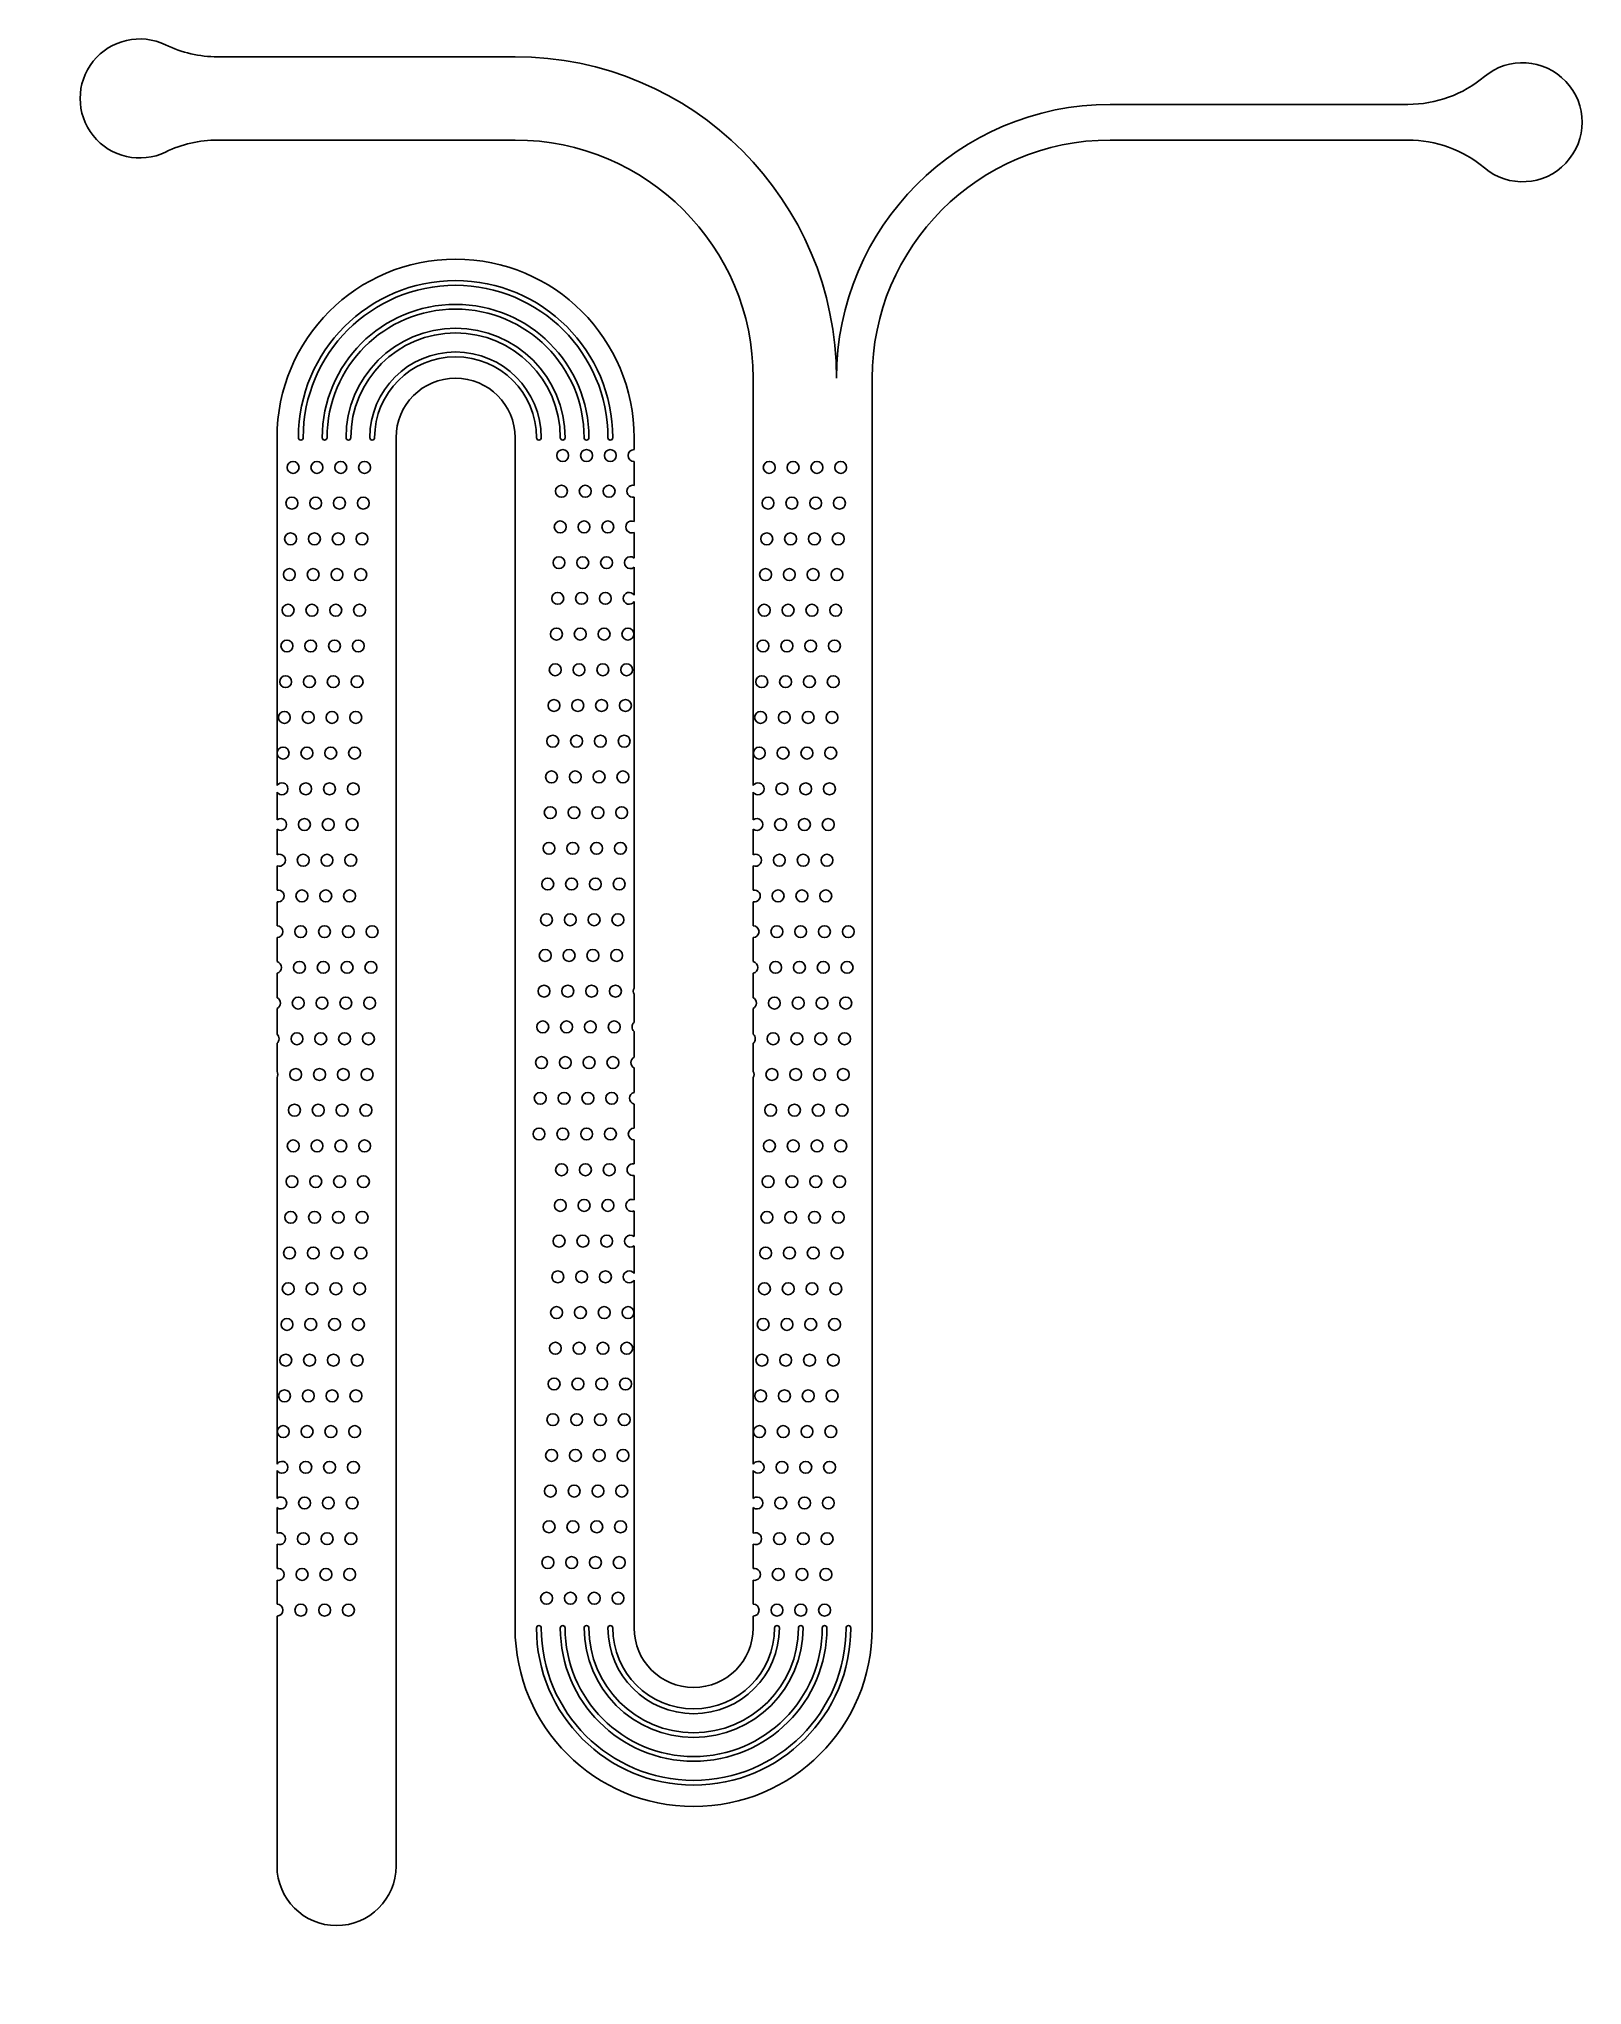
# Model space of a CAD drawing. Extents: x -20000 to 109631, y -30000 to 133500.
import ezdxf

# ---------------------------------------------------------------- set-up
doc = ezdxf.new("R2010")
doc.units = 13

msp = doc.modelspace()

# ---------------------------------------------------------------- linework, layer by layer
for points in [[(15000, 132000), (-5000, 132000)], [(15000, 132000), (20000, 132000)], [(75000, 128000), (70000, 128000)], [(75000, 128000), (95000, 128000)], [(15000, 125000), (-5000, 125000)], [(15000, 125000), (20000, 125000)], [(75000, 125000), (70000, 125000)], [(75000, 125000), (95000, 125000)], [(40000, 100000), (40000, 105000)], [(50000, 100000), (50000, 105000)], [(0, 70787), (0, 100000)], [(10000, 0), (10000, 100000)], [(20000, 100000), (20000, 0)], [(30000, 100000), (30000, 99000)], [(40000, 70787), (40000, 100000)], [(50000, 0), (50000, 100000)], [(30000, 98000), (30000, 95989)], [(30000, 95011), (30000, 92954)], [(30000, 92046), (30000, 89889)], [(30000, 89111), (30000, 86773)], [(30000, 86227), (30000, 53758)], [(0, 67896), (0, 70213)], [(40000, 67896), (40000, 70213)], [(0, 64958), (0, 67104)], [(40000, 64958), (40000, 67104)], [(0, 61991), (0, 64042)], [(40000, 61991), (40000, 64042)], [(0, 59000), (0, 61009)], [(40000, 59000), (40000, 61009)], [(0, 55987), (0, 58000)], [(40000, 55987), (40000, 58000)], [(0, 52949), (0, 55013)], [(40000, 52949), (40000, 55013)], [(30000, 53242), (30000, 50881)], [(0, 49881), (0, 52051)], [(40000, 49881), (40000, 52051)], [(0, 46758), (0, 49119)], [(30000, 50119), (30000, 47949)], [(40000, 46758), (40000, 49119)], [(0, 13773), (0, 46242)], [(30000, 47051), (30000, 44987)], [(40000, 13773), (40000, 46242)], [(30000, 44013), (30000, 42000)], [(30000, 41000), (30000, 38991)], [(30000, 38009), (30000, 35958)], [(30000, 35042), (30000, 32896)], [(30000, 32104), (30000, 29787)], [(30000, 29213), (30000, 0)], [(0, 10889), (0, 13227)], [(40000, 10889), (40000, 13227)], [(0, 7954), (0, 10111)], [(40000, 7954), (40000, 10111)], [(0, 4989), (0, 7046)], [(40000, 4989), (40000, 7046)], [(0, 2000), (0, 4011)], [(40000, 2000), (40000, 4011)], [(0, 0), (0, 1000)], [(0, 0), (0, -20000)], [(10000, 0), (10000, -20000)], [(40000, 0), (40000, 1000)]]:
    msp.add_lwpolyline(points)
for centre in [(24000, 98500), (26000, 98500), (28000, 98500), (1352, 97500), (3352, 97500), (5352, 97500), (7352, 97500), (41352, 97500), (43352, 97500), (45352, 97500), (47352, 97500), (1248, 94500), (3248, 94500), (5248, 94500), (7248, 94500), (23895, 95500), (25895, 95500), (27895, 95500), (41248, 94500), (43248, 94500), (45248, 94500), (47248, 94500), (1143, 91500), (3143, 91500), (5143, 91500), (7143, 91500), (23790, 92500), (25790, 92500), (27790, 92500), (41143, 91500), (43143, 91500), (45143, 91500), (47143, 91500), (23686, 89500), (25686, 89500), (27686, 89500), (1038, 88500), (3038, 88500), (5038, 88500), (7038, 88500), (41038, 88500), (43038, 88500), (45038, 88500), (47038, 88500), (23581, 86500), (25581, 86500), (27581, 86500), (933, 85500), (2933, 85500), (4933, 85500), (6933, 85500), (40933, 85500), (42933, 85500), (44933, 85500), (46933, 85500), (23476, 83500), (25476, 83500), (27476, 83500), (29476, 83500), (829, 82500), (2829, 82500), (4829, 82500), (6829, 82500), (40829, 82500), (42829, 82500), (44829, 82500), (46829, 82500), (23371, 80500), (25371, 80500), (27371, 80500), (29371, 80500), (724, 79500), (2724, 79500), (4724, 79500), (6724, 79500), (40724, 79500), (42724, 79500), (44724, 79500), (46724, 79500), (619, 76500), (2619, 76500), (4619, 76500), (6619, 76500), (23267, 77500), (25267, 77500), (27267, 77500), (29267, 77500), (40619, 76500), (42619, 76500), (44619, 76500), (46619, 76500), (514, 73500), (2514, 73500), (4514, 73500), (6514, 73500), (23162, 74500), (25162, 74500), (27162, 74500), (29162, 74500), (40514, 73500), (42514, 73500), (44514, 73500), (46514, 73500), (23057, 71500), (25057, 71500), (27057, 71500), (29057, 71500), (2410, 70500), (4410, 70500), (6410, 70500), (42410, 70500), (44410, 70500), (46410, 70500), (22952, 68500), (24952, 68500), (26952, 68500), (28952, 68500), (2305, 67500), (4305, 67500), (6305, 67500), (42305, 67500), (44305, 67500), (46305, 67500), (22848, 65500), (24848, 65500), (26848, 65500), (28848, 65500), (2200, 64500), (4200, 64500), (6200, 64500), (42200, 64500), (44200, 64500), (46200, 64500), (22743, 62500), (24743, 62500), (26743, 62500), (28743, 62500), (2095, 61500), (4095, 61500), (6095, 61500), (42095, 61500), (44095, 61500), (46095, 61500), (1990, 58500), (3990, 58500), (5990, 58500), (7990, 58500), (22638, 59500), (24638, 59500), (26638, 59500), (28638, 59500), (41990, 58500), (43990, 58500), (45990, 58500), (47990, 58500), (1886, 55500), (3886, 55500), (5886, 55500), (7886, 55500), (22533, 56500), (24533, 56500), (26533, 56500), (28533, 56500), (41886, 55500), (43886, 55500), (45886, 55500), (47886, 55500), (22429, 53500), (24429, 53500), (26429, 53500), (28429, 53500), (1781, 52500), (3781, 52500), (5781, 52500), (7781, 52500), (41781, 52500), (43781, 52500), (45781, 52500), (47781, 52500), (22324, 50500), (24324, 50500), (26324, 50500), (28324, 50500), (1676, 49500), (3676, 49500), (5676, 49500), (7676, 49500), (41676, 49500), (43676, 49500), (45676, 49500), (47676, 49500), (22219, 47500), (24219, 47500), (26219, 47500), (28219, 47500), (1571, 46500), (3571, 46500), (5571, 46500), (7571, 46500), (41571, 46500), (43571, 46500), (45571, 46500), (47571, 46500), (22114, 44500), (24114, 44500), (26114, 44500), (28114, 44500), (1467, 43500), (3467, 43500), (5467, 43500), (7467, 43500), (41467, 43500), (43467, 43500), (45467, 43500), (47467, 43500), (1362, 40500), (3362, 40500), (5362, 40500), (7362, 40500), (22010, 41500), (24010, 41500), (26010, 41500), (28010, 41500), (41362, 40500), (43362, 40500), (45362, 40500), (47362, 40500), (1257, 37500), (3257, 37500), (5257, 37500), (7257, 37500), (23905, 38500), (25905, 38500), (27905, 38500), (41257, 37500), (43257, 37500), (45257, 37500), (47257, 37500), (23800, 35500), (25800, 35500), (27800, 35500), (1152, 34500), (3152, 34500), (5152, 34500), (7152, 34500), (41152, 34500), (43152, 34500), (45152, 34500), (47152, 34500), (23695, 32500), (25695, 32500), (27695, 32500), (1048, 31500), (3048, 31500), (5048, 31500), (7048, 31500), (41048, 31500), (43048, 31500), (45048, 31500), (47048, 31500), (23590, 29500), (25590, 29500), (27590, 29500), (943, 28500), (2943, 28500), (4943, 28500), (6943, 28500), (40943, 28500), (42943, 28500), (44943, 28500), (46943, 28500), (23486, 26500), (25486, 26500), (27486, 26500), (29486, 26500), (838, 25500), (2838, 25500), (4838, 25500), (6838, 25500), (40838, 25500), (42838, 25500), (44838, 25500), (46838, 25500), (733, 22500), (2733, 22500), (4733, 22500), (6733, 22500), (23381, 23500), (25381, 23500), (27381, 23500), (29381, 23500), (40733, 22500), (42733, 22500), (44733, 22500), (46733, 22500), (629, 19500), (2629, 19500), (4629, 19500), (6629, 19500), (23276, 20500), (25276, 20500), (27276, 20500), (29276, 20500), (40629, 19500), (42629, 19500), (44629, 19500), (46629, 19500), (23171, 17500), (25171, 17500), (27171, 17500), (29171, 17500), (524, 16500), (2524, 16500), (4524, 16500), (6524, 16500), (40524, 16500), (42524, 16500), (44524, 16500), (46524, 16500), (23067, 14500), (25067, 14500), (27067, 14500), (29067, 14500), (2419, 13500), (4419, 13500), (6419, 13500), (42419, 13500), (44419, 13500), (46419, 13500), (22962, 11500), (24962, 11500), (26962, 11500), (28962, 11500), (2314, 10500), (4314, 10500), (6314, 10500), (42314, 10500), (44314, 10500), (46314, 10500), (22857, 8500), (24857, 8500), (26857, 8500), (28857, 8500), (2210, 7500), (4210, 7500), (6210, 7500), (42210, 7500), (44210, 7500), (46210, 7500), (2105, 4500), (4105, 4500), (6105, 4500), (22752, 5500), (24752, 5500), (26752, 5500), (28752, 5500), (42105, 4500), (44105, 4500), (46105, 4500), (2000, 1500), (4000, 1500), (6000, 1500), (22648, 2500), (24648, 2500), (26648, 2500), (28648, 2500), (42000, 1500), (44000, 1500), (46000, 1500)]:
    msp.add_circle(centre, 500)
for centre, radius, start, end in [((-11538, 128500), 5000, 64.15807, 295.84193), ((-5000, 142000), 10000, 244.15807, 270), ((20000, 105000), 27000, 0, 90), ((104631, 126500), 5000, -129.94451, 129.94451), ((95000, 138000), 10000, -90, -50.05549), ((70000, 105000), 23000, 90, 180), ((-5000, 115000), 10000, 90, 115.84193), ((20000, 105000), 20000, 0, 90), ((70000, 105000), 20000, 90, 180), ((95000, 115000), 10000, 50.05549, 90), ((15000, 100000), 15000, 0, 180), ((15000, 100000), 13200, 0, 180), ((15000, 100000), 12800, 0, 180), ((15000, 100000), 11200, 0, 180), ((15000, 100000), 10800, 0, 180), ((15000, 100000), 9200, 0, 180), ((15000, 100000), 8800, 0, 180), ((15000, 100000), 7200, 0, 180), ((15000, 100000), 6800, 0, 180), ((15000, 100000), 5000, 0, 180), ((2000, 100000), 200, 180, 0), ((4000, 100000), 200, 180, 0), ((6000, 100000), 200, 180, 0), ((8000, 100000), 200, 180, 0), ((22000, 100000), 200, 180, 0), ((24000, 100000), 200, 180, 0), ((26000, 100000), 200, 180, 0), ((28000, 100000), 200, 180, 0), ((30000, 98500), 500, 90, 270), ((29895, 95500), 500, 77.9055, 282.0945), ((29790, 92500), 500, 65.22542, 294.77458), ((29686, 89500), 500, 51.05502, 308.94498), ((29581, 86500), 500, 33.06014, 326.93986), ((410, 70500), 500, -144.99142, 144.99142), ((40410, 70500), 500, 215.00858, 504.99142), ((305, 67500), 500, -127.55636, 127.55636), ((40305, 67500), 500, 232.44364, 487.55636), ((200, 64500), 500, -113.57924, 113.57924), ((40200, 64500), 500, 246.42076, 473.57924), ((95, 61500), 500, -100.98152, 100.98152), ((40095, 61500), 500, 259.01848, 460.98152), ((-10, 58500), 500, -88.90946, 88.90946), ((39990, 58500), 500, 271.09054, 448.90946), ((-114, 55500), 500, -76.78788, 76.78788), ((39886, 55500), 500, 283.21212, 436.78788), ((-219, 52500), 500, -64.01846, 64.01846), ((30429, 53500), 500, 148.99593, 211.00407), ((39781, 52500), 500, 295.98154, 424.01846), ((30324, 50500), 500, 130.36136, 229.63864), ((-324, 49500), 500, -49.63864, 49.63864), ((39676, 49500), 500, 310.36136, 409.63864), ((30219, 47500), 500, 115.98154, 244.01846), ((-429, 46500), 500, -31.00407, 31.00407), ((39571, 46500), 500, 328.99593, 391.00407), ((30114, 44500), 500, 103.21212, 256.78788), ((30010, 41500), 500, 91.09054, 268.90946), ((29905, 38500), 500, 79.01848, 280.98152), ((29800, 35500), 500, 66.42076, 293.57924), ((29695, 32500), 500, 52.44364, 307.55636), ((29590, 29500), 500, 35.00858, 324.99142), ((419, 13500), 500, -146.93986, 146.93986), ((40419, 13500), 500, 213.06014, 506.93986), ((314, 10500), 500, -128.94498, 128.94498), ((40314, 10500), 500, 231.05502, 488.94498), ((210, 7500), 500, -114.77458, 114.77458), ((40210, 7500), 500, 245.22542, 474.77458), ((105, 4500), 500, -102.0945, 102.0945), ((40105, 4500), 500, 257.9055, 462.0945), ((0, 1500), 500, -90, 90), ((40000, 1500), 500, 270, 450), ((35000, 0), 15000, -180, 0), ((22000, 0), 200, 0, -180), ((35000, 0), 13200, -180, 0), ((35000, 0), 12800, -180, 0), ((24000, 0), 200, 0, -180), ((35000, 0), 11200, -180, 0), ((35000, 0), 10800, -180, 0), ((26000, 0), 200, 0, -180), ((35000, 0), 9200, -180, 0), ((35000, 0), 8800, -180, 0), ((28000, 0), 200, 0, -180), ((35000, 0), 7200, -180, 0), ((35000, 0), 6800, -180, 0), ((35000, 0), 5000, -180, 0), ((42000, 0), 200, 0, -180), ((44000, 0), 200, 0, -180), ((46000, 0), 200, 0, -180), ((48000, 0), 200, 0, -180), ((-10000, -20000), 10000, 0, 0), ((20000, -20000), 10000, -180, -180), ((5000, -20000), 5000, -180, 0)]:
    msp.add_arc(centre, radius, start, end)

doc.saveas('drawing.dxf')
